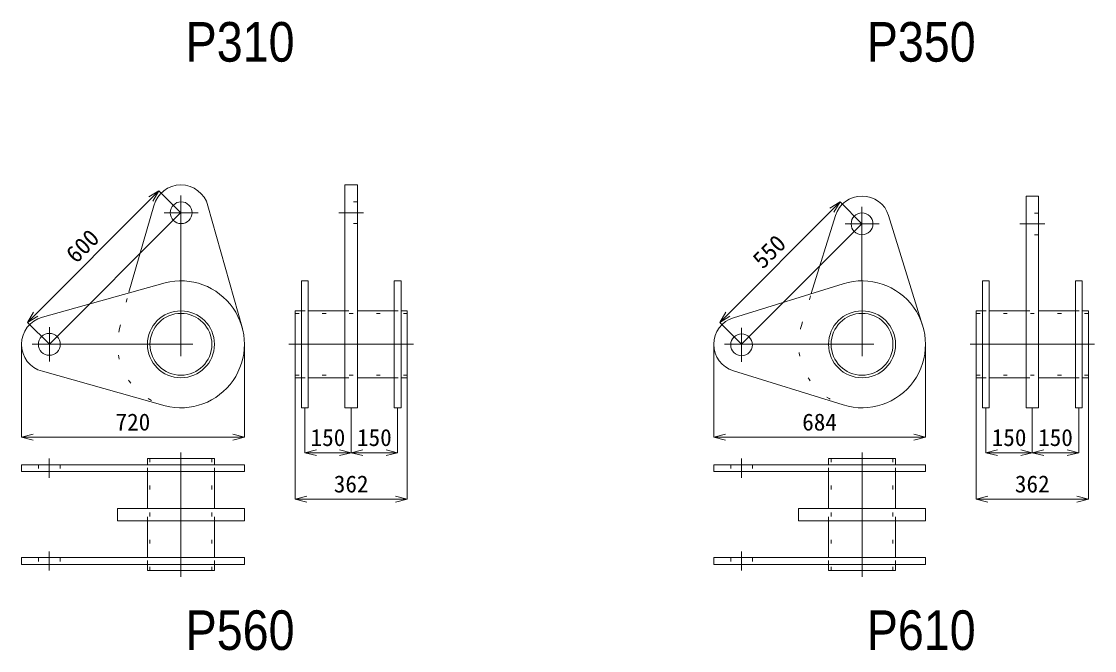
# Model space of a CAD drawing. Units: millimetres on the paper. Extents: x -210 to 210, y -148 to 148.
# Drawn here: x 57.6 to 126.9, y 35.7 to 76.3 of the extents above; entities that cross this region are included whole.
import ezdxf
from ezdxf.enums import TextEntityAlignment as Align

# ---------------------------------------------------------------- set-up
doc = ezdxf.new("R2010")
doc.units = ezdxf.units.MM
for name, pattern in [('CHAIN', [18.5, 12, -1.5, 3.5, -1.5]), ('CHAIN_DOUBLE_DASH', [23.5, 12, -1.5, 3.5, -1.5, 3.5, -1.5]), ('DASHED_SPACED', [12, 6, -6]), ('DOTTED', [1.75, 0.25, -1.5])]:
    doc.linetypes.add(name, pattern=pattern)
doc.layers.add('0-0_レイヤ0', color=2, linetype='Continuous', lineweight=18)
doc.styles.add('ＭＳ ゴシック', font='')
doc.styles.add('ＭＳ Ｐゴシック', font='')
doc.styles.get('ＭＳ ゴシック').set_extended_font_data('MS Gothic')
doc.styles.get('ＭＳ Ｐゴシック').set_extended_font_data('MS PGothic')

msp = doc.modelspace()

# ---------------------------------------------------------------- linework, layer by layer
at = {"layer": '0-0_レイヤ0', "color": 4, "lineweight": 13}
for p, q in [((66.463, 65.388), (57.967, 56.888)), ((66.463, 65.388), (65.8, 64.99)), ((66.463, 65.388), (66.066, 64.725)), ((67.878, 63.974), (66.463, 65.388)), ((110.464, 64.668), (102.687, 56.888)), ((110.464, 64.668), (109.801, 64.27)), ((110.464, 64.668), (110.066, 64.005)), ((111.878, 63.254), (110.464, 64.668)), ((57.967, 56.888), (58.365, 57.551)), ((102.687, 56.888), (103.085, 57.551)), ((57.967, 56.888), (58.63, 57.286)), ((59.382, 55.474), (57.967, 56.888)), ((102.687, 56.888), (103.35, 57.286)), ((104.102, 55.474), (102.687, 56.888)), ((57.582, 55.474), (57.582, 49.474)), ((71.982, 55.474), (71.982, 49.474)), ((102.302, 55.474), (102.302, 49.474)), ((115.982, 55.474), (115.982, 49.474)), ((75.261, 53.311), (75.261, 45.474)), ((82.501, 53.311), (82.501, 45.474)), ((119.261, 53.311), (119.261, 45.474)), ((126.501, 53.311), (126.501, 45.474)), ((75.881, 51.374), (75.881, 48.474)), ((78.881, 51.374), (78.881, 48.474)), ((81.881, 51.374), (81.881, 48.474)), ((119.881, 51.374), (119.881, 48.474)), ((122.881, 51.374), (122.881, 48.474)), ((125.881, 51.374), (125.881, 48.474)), ((57.582, 49.474), (58.332, 49.662)), ((57.582, 49.474), (58.332, 49.287)), ((57.582, 49.474), (71.982, 49.474)), ((71.982, 49.474), (71.232, 49.662)), ((71.982, 49.474), (71.232, 49.287)), ((102.302, 49.474), (103.052, 49.662)), ((102.302, 49.474), (103.052, 49.287)), ((102.302, 49.474), (115.982, 49.474)), ((115.982, 49.474), (115.232, 49.662)), ((115.982, 49.474), (115.232, 49.287)), ((75.881, 48.474), (76.631, 48.662)), ((78.881, 48.474), (78.131, 48.662)), ((78.881, 48.474), (79.631, 48.662)), ((81.881, 48.474), (81.131, 48.662)), ((119.881, 48.474), (120.631, 48.662)), ((122.881, 48.474), (122.131, 48.662)), ((122.881, 48.474), (123.631, 48.662)), ((125.881, 48.474), (125.131, 48.662)), ((75.881, 48.474), (76.631, 48.287)), ((75.881, 48.474), (78.881, 48.474)), ((78.881, 48.474), (78.131, 48.287)), ((78.881, 48.474), (79.631, 48.287)), ((78.881, 48.474), (81.881, 48.474)), ((81.881, 48.474), (81.131, 48.287)), ((119.881, 48.474), (120.631, 48.287)), ((119.881, 48.474), (122.881, 48.474)), ((122.881, 48.474), (122.131, 48.287)), ((122.881, 48.474), (123.631, 48.287)), ((122.881, 48.474), (125.881, 48.474)), ((125.881, 48.474), (125.131, 48.287)), ((75.261, 45.474), (76.011, 45.662)), ((75.261, 45.474), (76.011, 45.287)), ((75.261, 45.474), (82.501, 45.474)), ((82.501, 45.474), (81.751, 45.662)), ((82.501, 45.474), (81.751, 45.287)), ((119.261, 45.474), (120.011, 45.662)), ((119.261, 45.474), (120.011, 45.287)), ((119.261, 45.474), (126.501, 45.474)), ((126.501, 45.474), (125.751, 45.662)), ((126.501, 45.474), (125.751, 45.287))]:
    msp.add_line(p, q, dxfattribs=at)
at = {"layer": '0-0_レイヤ0'}
for p, q in [((78.481, 65.774), (79.281, 65.774)), ((78.481, 65.774), (78.481, 51.374)), ((79.281, 65.774), (79.281, 51.374)), ((122.481, 65.054), (123.281, 65.054)), ((123.281, 65.054), (123.281, 51.374)), ((66.139, 64.424), (64.516, 58.84)), ((69.625, 64.424), (71.852, 56.499)), ((110.162, 63.786), (108.604, 58.752)), ((113.601, 63.786), (115.798, 56.686)), ((58.932, 57.217), (66.857, 59.444)), ((76.101, 59.574), (75.661, 59.574)), ((75.661, 59.574), (75.661, 51.374)), ((76.101, 59.574), (76.101, 51.374)), ((82.101, 59.574), (81.661, 59.574)), ((81.661, 59.574), (81.661, 51.374)), ((82.101, 59.574), (82.101, 51.374)), ((103.57, 57.194), (110.67, 59.391)), ((120.101, 59.574), (119.661, 59.574)), ((119.661, 59.574), (119.661, 51.374)), ((120.101, 59.574), (120.101, 51.374)), ((126.101, 59.574), (125.661, 59.574)), ((125.661, 59.574), (125.661, 51.374)), ((126.101, 59.574), (126.101, 51.374)), ((75.261, 57.637), (75.661, 57.637)), ((75.261, 57.637), (75.261, 53.311)), ((76.101, 57.637), (78.481, 57.637)), ((79.281, 57.637), (81.661, 57.637)), ((82.101, 57.637), (82.501, 57.637)), ((82.501, 57.637), (82.501, 53.311)), ((119.261, 57.637), (119.661, 57.637)), ((119.261, 57.637), (119.261, 53.311)), ((120.101, 57.637), (122.481, 57.637)), ((123.281, 57.637), (125.661, 57.637)), ((126.101, 57.637), (126.501, 57.637)), ((126.501, 57.637), (126.501, 53.311)), ((58.932, 53.731), (66.857, 51.504)), ((103.57, 53.755), (110.67, 51.558)), ((75.261, 53.311), (75.661, 53.311)), ((76.101, 53.311), (78.481, 53.311)), ((79.281, 53.311), (81.661, 53.311)), ((82.101, 53.311), (82.501, 53.311)), ((119.261, 53.311), (119.661, 53.311)), ((120.101, 53.311), (122.481, 53.311)), ((123.281, 53.311), (125.661, 53.311)), ((126.101, 53.311), (126.501, 53.311)), ((76.101, 51.374), (75.661, 51.374)), ((78.481, 51.374), (79.281, 51.374)), ((82.101, 51.374), (81.661, 51.374)), ((120.101, 51.374), (119.661, 51.374)), ((126.101, 51.374), (125.661, 51.374)), ((65.718, 47.694), (65.718, 48.094)), ((65.718, 48.094), (70.044, 48.094)), ((70.044, 47.694), (70.044, 48.094)), ((109.718, 47.694), (109.718, 48.094)), ((109.718, 48.094), (114.044, 48.094)), ((114.044, 47.694), (114.044, 48.094)), ((57.581, 47.694), (57.581, 47.254)), ((57.581, 47.694), (71.981, 47.694)), ((57.581, 47.254), (71.981, 47.254)), ((65.718, 44.874), (65.718, 47.254)), ((70.044, 44.874), (70.044, 47.254)), ((71.981, 47.694), (71.981, 47.254)), ((102.301, 47.694), (102.301, 47.254)), ((102.301, 47.694), (115.981, 47.694)), ((102.301, 47.254), (115.981, 47.254)), ((109.718, 44.874), (109.718, 47.254)), ((114.044, 44.874), (114.044, 47.254)), ((115.981, 47.694), (115.981, 47.254)), ((63.781, 44.074), (63.781, 44.874)), ((63.781, 44.874), (71.981, 44.874)), ((107.781, 44.074), (107.781, 44.874)), ((107.781, 44.874), (115.981, 44.874)), ((65.718, 41.694), (65.718, 44.074)), ((70.044, 41.694), (70.044, 44.074)), ((109.718, 41.694), (109.718, 44.074)), ((114.044, 41.694), (114.044, 44.074)), ((57.581, 41.694), (71.981, 41.694)), ((57.581, 41.694), (57.581, 41.254)), ((71.981, 41.694), (71.981, 41.254)), ((102.301, 41.694), (102.301, 41.254)), ((102.301, 41.694), (115.981, 41.694)), ((115.981, 41.694), (115.981, 41.254)), ((57.581, 41.254), (71.981, 41.254)), ((65.718, 40.854), (65.718, 41.254)), ((70.044, 40.854), (70.044, 41.254)), ((102.301, 41.254), (115.981, 41.254)), ((109.718, 40.854), (109.718, 41.254)), ((114.044, 40.854), (114.044, 41.254)), ((65.718, 40.854), (70.044, 40.854)), ((109.718, 40.854), (114.044, 40.854))]:
    msp.add_line(p, q, dxfattribs=at)
at = {"layer": '0-0_レイヤ0', "color": 4, "linetype": 'CHAIN'}
for p, q in [((67.877, 65.079), (67.882, 54.714)), ((69.005, 63.974), (66.795, 63.974)), ((78.081, 63.974), (79.681, 63.974)), ((111.878, 64.359), (111.882, 54.714)), ((112.991, 63.254), (110.781, 63.254)), ((122.081, 63.254), (123.681, 63.254)), ((59.382, 56.58), (59.382, 54.37)), ((104.102, 56.547), (104.102, 54.337)), ((58.277, 55.474), (68.642, 55.474)), ((74.861, 55.474), (82.901, 55.474)), ((102.997, 55.474), (112.642, 55.474)), ((118.861, 55.474), (126.901, 55.474)), ((59.381, 46.854), (59.381, 48.094)), ((67.881, 40.454), (67.881, 48.494)), ((104.101, 46.854), (104.101, 48.094)), ((111.881, 40.454), (111.881, 48.494)), ((59.381, 40.854), (59.381, 42.094)), ((104.101, 40.854), (104.101, 42.094))]:
    msp.add_line(p, q, dxfattribs=at)
at = {"layer": '0-0_レイヤ0', "linetype": 'DOTTED'}
for p, q in [((79.281, 64.674), (78.481, 64.674)), ((123.281, 63.954), (122.481, 63.954)), ((79.281, 63.274), (78.481, 63.274)), ((123.281, 62.554), (122.481, 62.554)), ((63.912, 56.499), (64.516, 58.84)), ((107.965, 56.686), (108.604, 58.752)), ((75.661, 57.637), (76.101, 57.637)), ((78.481, 57.637), (79.281, 57.637)), ((81.661, 57.637), (82.101, 57.637)), ((119.661, 57.637), (120.101, 57.637)), ((122.481, 57.637), (123.281, 57.637)), ((125.661, 57.637), (126.101, 57.637)), ((75.261, 57.473), (82.501, 57.473)), ((119.261, 57.473), (126.501, 57.473)), ((75.261, 53.475), (82.501, 53.475)), ((119.261, 53.475), (126.501, 53.475)), ((75.661, 53.311), (76.101, 53.311)), ((78.481, 53.311), (79.281, 53.311)), ((81.661, 53.311), (82.101, 53.311)), ((119.661, 53.311), (120.101, 53.311)), ((122.481, 53.311), (123.281, 53.311)), ((125.661, 53.311), (126.101, 53.311)), ((65.882, 40.854), (65.882, 48.094)), ((69.88, 40.854), (69.88, 48.094)), ((109.882, 40.854), (109.882, 48.094)), ((113.88, 40.854), (113.88, 48.094)), ((58.681, 47.694), (58.681, 47.254)), ((60.081, 47.694), (60.081, 47.254)), ((65.718, 47.254), (65.718, 47.694)), ((70.044, 47.254), (70.044, 47.694)), ((103.401, 47.694), (103.401, 47.254)), ((104.801, 47.694), (104.801, 47.254)), ((109.718, 47.254), (109.718, 47.694)), ((114.044, 47.254), (114.044, 47.694)), ((65.718, 44.074), (65.718, 44.874)), ((70.044, 44.074), (70.044, 44.874)), ((109.718, 44.074), (109.718, 44.874)), ((114.044, 44.074), (114.044, 44.874)), ((58.681, 41.694), (58.681, 41.254)), ((60.081, 41.694), (60.081, 41.254)), ((65.718, 41.254), (65.718, 41.694)), ((70.044, 41.254), (70.044, 41.694)), ((103.401, 41.694), (103.401, 41.254)), ((104.801, 41.694), (104.801, 41.254)), ((109.718, 41.254), (109.718, 41.694)), ((114.044, 41.254), (114.044, 41.694))]:
    msp.add_line(p, q, dxfattribs=at)
at = {"layer": '0-0_レイヤ0', "color": 4, "linetype": 'CHAIN_DOUBLE_DASH'}
for p, q in [((59.382, 55.474), (67.878, 63.974)), ((104.102, 55.474), (111.878, 63.254))]:
    msp.add_line(p, q, dxfattribs=at)
at = {"layer": '0-0_レイヤ0', "linetype": 'DASHED_SPACED'}
for p, q in [((59.381, 47.694), (59.381, 47.254)), ((59.381, 41.694), (59.381, 41.254))]:
    msp.add_line(p, q, dxfattribs=at)
at = {"layer": '0-0_レイヤ0'}
for points in [[(122.481, 65.054), (122.481, 51.374), (123.281, 51.374)], [(63.781, 44.074), (71.981, 44.074), (71.981, 44.874)], [(107.781, 44.074), (115.981, 44.074), (115.981, 44.874)]]:
    msp.add_lwpolyline(points, dxfattribs=at)
for centre, radius in [((67.896, 63.974), 0.705), ((111.882, 63.254), 0.705), ((67.882, 55.474), 2.163), ((111.882, 55.474), 2.163), ((67.882, 55.474), 1.999), ((111.882, 55.474), 1.999), ((59.382, 55.474), 0.705), ((104.102, 55.442), 0.705)]:
    msp.add_circle(centre, radius, dxfattribs=at)
for centre, radius, start, end in [((67.882, 63.974), 1.8, 14.47751, 165.52249), ((111.882, 63.254), 1.8, 17.19531, 162.80469), ((67.882, 55.474), 4.1, 255.52249, 104.47751), ((111.882, 55.474), 4.1, 252.80469, 107.19531), ((59.382, 55.474), 1.8, 104.47751, 255.52249), ((104.102, 55.474), 1.8, 107.19531, 252.80469)]:
    msp.add_arc(centre, radius, start, end, dxfattribs=at)
at = {"layer": '0-0_レイヤ0', "linetype": 'DOTTED'}
for centre, start, end in [((67.882, 55.474), 165.52249, 255.52249), ((111.882, 55.474), 162.80469, 252.80469)]:
    msp.add_arc(centre, 4.1, start, end, dxfattribs=at)

# ---------------------------------------------------------------- texts
at = {"layer": '0-0_レイヤ0', "color": 7, "style": 'ＭＳ Ｐゴシック', "width": 0.9}
for s, p in [('P310', (68.186, 72.963)), ('P350', (112.186, 72.963)), ('P560', (68.186, 34.963)), ('P610', (112.186, 34.963))]:
    msp.add_text(s, height=2.559, dxfattribs=at).set_placement(p, align=Align.BOTTOM_LEFT)
at = {"layer": '0-0_レイヤ0', "color": 7, "style": 'ＭＳ ゴシック'}
for s, p in [('600', (61.349, 60.413)), ('550', (105.709, 60.053))]:
    msp.add_text(s, height=1.1, rotation=45.013, dxfattribs=at).set_placement(p, align=Align.BOTTOM_LEFT)
for s, p in [('720', (63.657, 49.574)), ('684', (108.017, 49.574)), ('150', (76.256, 48.574)), ('150', (79.256, 48.574)), ('150', (120.256, 48.574)), ('150', (123.256, 48.574)), ('362', (77.756, 45.574)), ('362', (121.756, 45.574))]:
    msp.add_text(s, height=1.1, dxfattribs=at).set_placement(p, align=Align.BOTTOM_LEFT)

doc.saveas('drawing.dxf')
